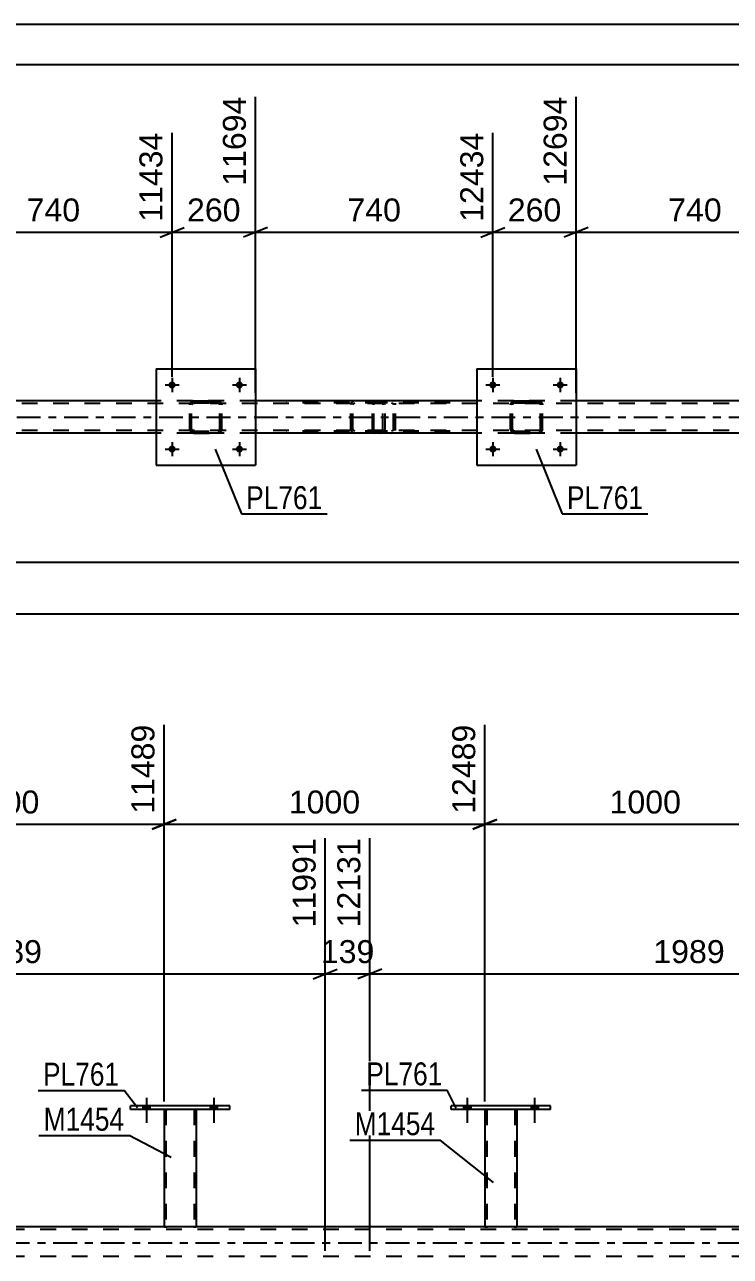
# Model space of a CAD drawing. Header units: millimetres. Extents: x 0 to 841, y 0 to 594.
# Drawn here: x 525.7 to 613.7, y 440.3 to 594 of the extents above; entities that cross this region are included whole.
import ezdxf

# ---------------------------------------------------------------- set-up
doc = ezdxf.new("R2010")
doc.units = ezdxf.units.MM
doc.linetypes.add('DXK_LINE_DOT2', pattern=[3.9198, 1.9599, -1.9599])
doc.linetypes.add('DXK_LINE_DOT3', pattern=[5.9187, 2.979, -0.9799, 0.9799, -0.9799])
doc.styles.add('Arial', font='ARIAL.TTF', dxfattribs={"height": 0.2})
doc.styles.add('Arial Narrow', font='ARIALN.TTF', dxfattribs={"height": 0.2})

# ---------------------------------------------------------------- blocks, each defined once
blk = doc.blocks.new('Unknown-317913800-1115')
at = {"color": 5, "linetype": 'Continuous'}
for p, q in [((841, 594), (0, 594)), ((836, 589), (5, 589))]:
    blk.add_line(p, q, dxfattribs=at)
blk = doc.blocks.new('Part-317913800-2885 - 2863')
at = {"color": 2, "linetype": 'Continuous'}
for p, q in [((543.12, 458.6), (543.12, 443.96)), ((547.12, 458.6), (547.12, 443.96)), ((543.15, 443.96), (543.12, 443.96)), ((543.26, 443.96), (543.15, 443.96)), ((543.41, 443.96), (543.26, 443.96)), ((546.82, 443.96), (543.41, 443.96)), ((546.98, 443.96), (546.82, 443.96)), ((547.08, 443.96), (546.98, 443.96)), ((547.12, 443.96), (547.08, 443.96))]:
    blk.add_line(p, q, dxfattribs=at)
at = {"color": 7, "linetype": 'DXK_LINE_DOT2'}
for p, q in [((543.12, 458.6), (543.12, 458.6)), ((543.12, 458.6), (543.12, 458.6)), ((543.12, 458.6), (543.12, 458.6)), ((543.15, 458.6), (543.12, 458.6)), ((543.12, 458.6), (543.15, 458.6)), ((543.26, 458.6), (543.15, 458.6)), ((543.15, 458.6), (543.26, 458.6)), ((543.41, 458.6), (543.26, 458.6)), ((543.26, 458.6), (543.41, 458.6)), ((543.36, 458.6), (543.36, 458.6)), ((543.36, 458.6), (543.36, 443.96)), ((543.37, 458.6), (543.36, 458.6)), ((543.36, 458.6), (543.37, 458.6)), ((543.43, 458.6), (543.37, 458.6)), ((543.37, 458.6), (543.43, 458.6)), ((546.82, 458.6), (543.41, 458.6)), ((546.82, 458.6), (543.41, 458.6)), ((546.73, 458.6), (543.43, 458.6)), ((543.43, 458.6), (543.5, 458.6)), ((546.81, 458.6), (543.5, 458.6)), ((546.81, 458.6), (546.73, 458.6)), ((546.86, 458.6), (546.81, 458.6)), ((546.81, 458.6), (546.86, 458.6)), ((546.82, 458.6), (546.98, 458.6)), ((546.98, 458.6), (546.82, 458.6)), ((546.88, 458.6), (546.86, 458.6)), ((546.86, 458.6), (546.88, 458.6)), ((546.88, 458.6), (546.88, 458.6)), ((546.88, 458.6), (546.88, 443.96)), ((546.98, 458.6), (547.08, 458.6)), ((547.08, 458.6), (546.98, 458.6)), ((547.08, 458.6), (547.12, 458.6)), ((547.12, 458.6), (547.08, 458.6)), ((547.12, 458.6), (547.12, 458.6)), ((547.12, 458.6), (547.12, 458.6)), ((547.12, 458.6), (547.12, 458.6)), ((543.12, 443.96), (543.15, 443.96)), ((543.15, 443.96), (543.26, 443.96)), ((543.26, 443.96), (543.41, 443.96)), ((543.37, 443.96), (543.36, 443.96)), ((543.36, 443.96), (543.37, 443.96)), ((543.43, 443.96), (543.37, 443.96)), ((543.37, 443.96), (543.41, 443.96)), ((546.82, 443.96), (543.41, 443.96)), ((543.41, 443.96), (543.43, 443.96)), ((546.73, 443.96), (543.43, 443.96)), ((543.43, 443.96), (543.5, 443.96)), ((546.81, 443.96), (543.5, 443.96)), ((546.81, 443.96), (546.73, 443.96)), ((546.86, 443.96), (546.81, 443.96)), ((546.81, 443.96), (546.86, 443.96)), ((546.82, 443.96), (546.98, 443.96)), ((546.88, 443.96), (546.86, 443.96)), ((546.86, 443.96), (546.88, 443.96)), ((546.98, 443.96), (547.08, 443.96)), ((547.08, 443.96), (547.12, 443.96))]:
    blk.add_line(p, q, dxfattribs=at)
blk = doc.blocks.new('Part-317913800-2890 - 2863')
at = {"color": 2, "linetype": 'Continuous'}
for p, q in [((538.92, 458.6), (538.92, 459.08)), ((551.32, 459.08), (538.92, 459.08)), ((551.32, 458.6), (538.92, 458.6)), ((551.32, 458.6), (551.32, 459.08))]:
    blk.add_line(p, q, dxfattribs=at)
blk = doc.blocks.new('Bolt-317913800-2982 - 2863')
at = {"linetype": 'Continuous'}
for points in [[(540.48, 458.6), (541.36, 458.6), (541.36, 459.08), (540.48, 459.08)], [(548.88, 458.6), (549.76, 458.6), (549.76, 459.08), (548.88, 459.08)]]:
    blk.add_hatch(color=1, dxfattribs=at).paths.add_polyline_path(points)
at = {"color": 1, "linetype": 'Continuous'}
for p, q in [((540.92, 460.08), (540.92, 456.96)), ((549.32, 460.08), (549.32, 456.96)), ((540.48, 459.08), (540.48, 458.6)), ((541.36, 459.08), (541.36, 458.6)), ((548.88, 459.08), (548.88, 458.6)), ((549.76, 459.08), (549.76, 458.6))]:
    blk.add_line(p, q, dxfattribs=at)
blk = doc.blocks.new('Bolt-317913800-2983 - 2863')
at = {"linetype": 'Continuous'}
for points in [[(540.48, 458.6), (541.36, 458.6), (541.36, 459.08), (540.48, 459.08)], [(548.88, 458.6), (549.76, 458.6), (549.76, 459.08), (548.88, 459.08)]]:
    blk.add_hatch(color=1, dxfattribs=at).paths.add_polyline_path(points)
at = {"color": 1, "linetype": 'Continuous'}
for p, q in [((540.92, 460.08), (540.92, 456.96)), ((549.32, 460.08), (549.32, 456.96)), ((540.48, 459.08), (540.48, 458.6)), ((541.36, 459.08), (541.36, 458.6)), ((548.88, 459.08), (548.88, 458.6)), ((549.76, 459.08), (549.76, 458.6))]:
    blk.add_line(p, q, dxfattribs=at)
blk = doc.blocks.new('Part-317913800-2928 - 2863')
at = {"color": 7, "linetype": 'DXK_LINE_DOT2'}
for p, q in [((760.92, 443.64), (83.56, 443.64)), ((760.92, 443.96), (103.12, 443.96)), ((547.12, 443.96), (543.12, 443.96)), ((587.12, 443.96), (583.12, 443.96)), ((760.92, 440.28), (83.56, 440.28))]:
    blk.add_line(p, q, dxfattribs=at)
at = {"color": 2, "linetype": 'Continuous'}
for p, q in [((543.12, 443.96), (507.12, 443.96)), ((583.12, 443.96), (547.12, 443.96)), ((623.12, 443.96), (587.12, 443.96))]:
    blk.add_line(p, q, dxfattribs=at)
at = {"color": 7, "linetype": 'DXK_LINE_DOT3'}
blk.add_line((73.56, 441.96), (760.92, 441.96), dxfattribs=at)
blk = doc.blocks.new('Bolt-317913800-2940 - 2863')
at = {"linetype": 'Continuous'}
for points in [[(580.48, 458.6), (581.36, 458.6), (581.36, 459.08), (580.48, 459.08)], [(588.88, 458.6), (589.76, 458.6), (589.76, 459.08), (588.88, 459.08)]]:
    blk.add_hatch(color=1, dxfattribs=at).paths.add_polyline_path(points)
at = {"color": 1, "linetype": 'Continuous'}
for p, q in [((580.92, 460.08), (580.92, 456.96)), ((589.32, 460.08), (589.32, 456.96)), ((580.48, 459.08), (580.48, 458.6)), ((581.36, 459.08), (581.36, 458.6)), ((588.88, 459.08), (588.88, 458.6)), ((589.76, 459.08), (589.76, 458.6))]:
    blk.add_line(p, q, dxfattribs=at)
blk = doc.blocks.new('Bolt-317913800-2941 - 2863')
at = {"linetype": 'Continuous'}
for points in [[(580.48, 458.6), (581.36, 458.6), (581.36, 459.08), (580.48, 459.08)], [(588.88, 458.6), (589.76, 458.6), (589.76, 459.08), (588.88, 459.08)]]:
    blk.add_hatch(color=1, dxfattribs=at).paths.add_polyline_path(points)
at = {"color": 1, "linetype": 'Continuous'}
for p, q in [((580.92, 460.08), (580.92, 456.96)), ((589.32, 460.08), (589.32, 456.96)), ((580.48, 459.08), (580.48, 458.6)), ((581.36, 459.08), (581.36, 458.6)), ((588.88, 459.08), (588.88, 458.6)), ((589.76, 459.08), (589.76, 458.6))]:
    blk.add_line(p, q, dxfattribs=at)
blk = doc.blocks.new('Part-317913800-3014 - 2863')
at = {"color": 2, "linetype": 'Continuous'}
for p, q in [((583.12, 458.6), (583.12, 443.96)), ((587.12, 458.6), (587.12, 443.96)), ((583.15, 443.96), (583.12, 443.96)), ((583.26, 443.96), (583.15, 443.96)), ((583.41, 443.96), (583.26, 443.96)), ((586.82, 443.96), (583.41, 443.96)), ((586.98, 443.96), (586.82, 443.96)), ((587.08, 443.96), (586.98, 443.96)), ((587.12, 443.96), (587.08, 443.96))]:
    blk.add_line(p, q, dxfattribs=at)
at = {"color": 7, "linetype": 'DXK_LINE_DOT2'}
for p, q in [((583.12, 458.6), (583.12, 458.6)), ((583.12, 458.6), (583.12, 458.6)), ((583.12, 458.6), (583.12, 458.6)), ((583.15, 458.6), (583.12, 458.6)), ((583.12, 458.6), (583.15, 458.6)), ((583.26, 458.6), (583.15, 458.6)), ((583.15, 458.6), (583.26, 458.6)), ((583.41, 458.6), (583.26, 458.6)), ((583.26, 458.6), (583.41, 458.6)), ((583.36, 458.6), (583.36, 458.6)), ((583.36, 458.6), (583.36, 443.96)), ((583.37, 458.6), (583.36, 458.6)), ((583.36, 458.6), (583.37, 458.6)), ((583.43, 458.6), (583.37, 458.6)), ((583.37, 458.6), (583.43, 458.6)), ((586.82, 458.6), (583.41, 458.6)), ((586.82, 458.6), (583.41, 458.6)), ((586.73, 458.6), (583.43, 458.6)), ((583.43, 458.6), (583.5, 458.6)), ((586.81, 458.6), (583.5, 458.6)), ((586.81, 458.6), (586.73, 458.6)), ((586.86, 458.6), (586.81, 458.6)), ((586.81, 458.6), (586.86, 458.6)), ((586.82, 458.6), (586.98, 458.6)), ((586.98, 458.6), (586.82, 458.6)), ((586.88, 458.6), (586.86, 458.6)), ((586.86, 458.6), (586.88, 458.6)), ((586.88, 458.6), (586.88, 458.6)), ((586.88, 458.6), (586.88, 443.96)), ((586.98, 458.6), (587.08, 458.6)), ((587.08, 458.6), (586.98, 458.6)), ((587.08, 458.6), (587.12, 458.6)), ((587.12, 458.6), (587.08, 458.6)), ((587.12, 458.6), (587.12, 458.6)), ((587.12, 458.6), (587.12, 458.6)), ((587.12, 458.6), (587.12, 458.6)), ((583.12, 443.96), (583.15, 443.96)), ((583.15, 443.96), (583.26, 443.96)), ((583.26, 443.96), (583.41, 443.96)), ((583.37, 443.96), (583.36, 443.96)), ((583.36, 443.96), (583.37, 443.96)), ((583.43, 443.96), (583.37, 443.96)), ((583.37, 443.96), (583.41, 443.96)), ((586.82, 443.96), (583.41, 443.96)), ((583.41, 443.96), (583.43, 443.96)), ((586.73, 443.96), (583.43, 443.96)), ((583.43, 443.96), (583.5, 443.96)), ((586.81, 443.96), (583.5, 443.96)), ((586.81, 443.96), (586.73, 443.96)), ((586.86, 443.96), (586.81, 443.96)), ((586.81, 443.96), (586.86, 443.96)), ((586.82, 443.96), (586.98, 443.96)), ((586.88, 443.96), (586.86, 443.96)), ((586.86, 443.96), (586.88, 443.96)), ((586.98, 443.96), (587.08, 443.96)), ((587.08, 443.96), (587.12, 443.96))]:
    blk.add_line(p, q, dxfattribs=at)
blk = doc.blocks.new('Part-317913800-3077 - 2863')
at = {"color": 2, "linetype": 'Continuous'}
for p, q in [((578.92, 458.6), (578.92, 459.08)), ((591.32, 459.08), (578.92, 459.08)), ((591.32, 458.6), (578.92, 458.6)), ((591.32, 458.6), (591.32, 459.08))]:
    blk.add_line(p, q, dxfattribs=at)
blk = doc.blocks.new('Part-317913800-1880 - 1696')
at = {"color": 7, "linetype": 'DXK_LINE_DOT2'}
for p, q in [((762.52, 546.71), (86.76, 546.71)), ((554.52, 547.03), (542.12, 547.03)), ((594.52, 547.03), (582.12, 547.03)), ((762.52, 543.35), (86.76, 543.35)), ((554.52, 543.03), (542.12, 543.03)), ((594.52, 543.03), (582.12, 543.03))]:
    blk.add_line(p, q, dxfattribs=at)
at = {"color": 2, "linetype": 'Continuous'}
for p, q in [((542.12, 547.03), (514.52, 547.03)), ((582.12, 547.03), (554.52, 547.03)), ((622.12, 547.03), (594.52, 547.03)), ((542.12, 543.03), (514.52, 543.03)), ((582.12, 543.03), (554.52, 543.03)), ((622.12, 543.03), (594.52, 543.03))]:
    blk.add_line(p, q, dxfattribs=at)
at = {"color": 7, "linetype": 'DXK_LINE_DOT3'}
blk.add_line((86.76, 545.03), (762.52, 545.03), dxfattribs=at)
blk = doc.blocks.new('Part-317913800-1893 - 1696')
at = {"color": 7, "linetype": 'DXK_LINE_DOT2'}
for p, q in [((569.15, 546.74), (569.13, 546.55)), ((569.13, 543.51), (569.13, 546.55)), ((569.21, 546.89), (569.15, 546.74)), ((569.3, 547), (569.21, 546.89)), ((569.26, 546.55), (569.27, 546.64)), ((569.26, 543.51), (569.26, 546.55)), ((569.27, 546.64), (569.3, 546.72)), ((569.4, 547.03), (569.3, 547)), ((569.3, 546.72), (569.35, 546.77)), ((569.35, 546.77), (569.4, 546.79)), ((578.81, 547.03), (569.4, 547.03)), ((578.81, 546.79), (569.4, 546.79)), ((570.68, 547.03), (570.68, 546.79)), ((571.68, 547), (571.49, 547.03)), ((571.49, 546.79), (571.59, 546.77)), ((571.59, 546.77), (571.67, 546.72)), ((571.67, 546.72), (571.72, 546.64)), ((571.72, 546.64), (571.74, 546.55)), ((571.74, 543.51), (571.74, 546.55)), ((571.96, 546.71), (571.96, 546.74)), ((571.99, 546.55), (571.96, 546.71)), ((571.99, 543.51), (571.99, 546.55)), ((569.13, 543.51), (569.15, 543.33)), ((569.15, 543.33), (569.21, 543.17)), ((569.21, 543.17), (569.3, 543.07)), ((569.27, 543.42), (569.26, 543.51)), ((569.3, 543.34), (569.27, 543.42)), ((569.35, 543.29), (569.3, 543.34)), ((569.3, 543.07), (569.4, 543.03)), ((569.4, 543.27), (569.35, 543.29)), ((578.81, 543.27), (569.4, 543.27)), ((578.81, 543.03), (569.4, 543.03)), ((570.68, 543.03), (570.68, 543.27)), ((571.59, 543.29), (571.49, 543.27)), ((571.49, 543.03), (571.68, 543.07)), ((571.67, 543.34), (571.59, 543.29)), ((571.72, 543.42), (571.67, 543.34)), ((571.72, 543.42), (571.73, 543.45)), ((571.73, 543.45), (571.74, 543.51)), ((571.96, 543.33), (571.98, 543.43)), ((571.98, 543.43), (571.99, 543.51))]:
    blk.add_line(p, q, dxfattribs=at)
blk = doc.blocks.new('Part-317913800-1758 - 1696')
at = {"color": 7, "linetype": 'DXK_LINE_DOT2'}
for p, q in [((570.17, 547.03), (558.39, 547.03)), ((570.17, 546.79), (558.39, 546.79)), ((566.45, 546.71), (566.42, 546.55)), ((566.42, 543.51), (566.42, 546.55)), ((566.46, 546.74), (566.45, 546.71)), ((566.67, 546.55), (566.69, 546.64)), ((566.67, 543.51), (566.67, 546.55)), ((566.69, 546.64), (566.75, 546.72)), ((566.93, 547.03), (566.73, 547)), ((566.75, 546.72), (566.83, 546.77)), ((566.83, 546.77), (566.93, 546.79)), ((570.36, 547), (570.17, 547.03)), ((570.17, 546.79), (570.26, 546.77)), ((570.26, 546.77), (570.35, 546.72)), ((570.35, 546.72), (570.4, 546.64)), ((570.4, 546.64), (570.42, 546.55)), ((570.42, 543.51), (570.42, 546.55)), ((570.64, 546.71), (570.64, 546.74)), ((570.68, 546.55), (570.64, 546.71)), ((570.68, 543.51), (570.68, 546.55)), ((570.17, 543.27), (558.39, 543.27)), ((570.17, 543.03), (558.39, 543.03)), ((566.42, 543.51), (566.44, 543.43)), ((566.44, 543.43), (566.46, 543.33)), ((566.69, 543.45), (566.67, 543.51)), ((566.69, 543.42), (566.69, 543.45)), ((566.75, 543.34), (566.69, 543.42)), ((566.73, 543.07), (566.93, 543.03)), ((566.83, 543.29), (566.75, 543.34)), ((566.93, 543.27), (566.83, 543.29)), ((570.26, 543.29), (570.17, 543.27)), ((570.17, 543.03), (570.36, 543.07)), ((570.35, 543.34), (570.26, 543.29)), ((570.4, 543.42), (570.35, 543.34)), ((570.4, 543.42), (570.41, 543.45)), ((570.41, 543.45), (570.42, 543.51)), ((570.64, 543.33), (570.66, 543.43)), ((570.66, 543.43), (570.68, 543.51))]:
    blk.add_line(p, q, dxfattribs=at)
for centre, start, end in [((566.91, 546.53), 110.7583, 155.68), ((566.91, 543.53), 204.32, 249.2417)]:
    blk.add_arc(centre, 0.496, start, end, dxfattribs=at)
blk = doc.blocks.new('Part-317913800-1820 - 1696')
at = {"color": 2, "linetype": 'Continuous'}
for p, q in [((542.12, 551.03), (542.12, 539.03)), ((542.12, 551.03), (554.52, 551.03)), ((554.52, 551.03), (554.52, 539.03)), ((542.12, 539.03), (554.52, 539.03))]:
    blk.add_line(p, q, dxfattribs=at)
blk = doc.blocks.new('Part-317913800-1851 - 1696')
at = {"color": 7, "linetype": 'DXK_LINE_DOT2'}
for p, q in [((586.32, 546.55), (586.35, 546.74)), ((586.35, 546.74), (586.32, 546.55)), ((586.32, 543.51), (586.32, 546.55)), ((586.56, 546.55), (586.57, 546.64)), ((586.57, 546.64), (586.56, 546.55)), ((586.56, 543.51), (586.56, 546.55)), ((586.57, 546.64), (586.63, 546.72)), ((586.63, 546.72), (586.57, 546.64)), ((586.61, 547), (586.8, 547.03)), ((586.8, 547.03), (586.61, 547)), ((586.63, 546.72), (586.7, 546.77)), ((586.7, 546.77), (586.63, 546.72)), ((586.7, 546.77), (586.8, 546.79)), ((586.8, 546.79), (586.7, 546.77)), ((586.8, 547.03), (589.84, 547.03)), ((586.8, 547.03), (586.8, 547.03)), ((586.8, 547.03), (589.84, 547.03)), ((586.8, 546.79), (589.84, 546.79)), ((586.8, 546.79), (586.8, 546.79)), ((589.84, 546.79), (586.8, 546.79)), ((589.84, 547.03), (589.84, 547.03)), ((589.84, 547.03), (590.02, 547)), ((590.02, 547), (589.84, 547.03)), ((589.84, 546.79), (589.84, 546.79)), ((589.84, 546.79), (589.93, 546.77)), ((589.93, 546.77), (589.84, 546.79)), ((589.93, 546.77), (590.01, 546.72)), ((590.01, 546.72), (589.93, 546.77)), ((590.01, 546.72), (590.06, 546.64)), ((590.06, 546.64), (590.01, 546.72)), ((590.06, 546.64), (590.08, 546.55)), ((590.08, 546.55), (590.06, 546.64)), ((590.08, 543.51), (590.08, 546.55)), ((590.28, 546.74), (590.32, 546.55)), ((590.32, 546.55), (590.28, 546.74)), ((590.32, 543.51), (590.32, 546.55)), ((586.35, 543.33), (586.32, 543.51)), ((586.32, 543.51), (586.35, 543.33)), ((586.57, 543.42), (586.56, 543.51)), ((586.56, 543.51), (586.57, 543.42)), ((586.63, 543.34), (586.57, 543.42)), ((586.57, 543.42), (586.63, 543.34)), ((586.8, 543.03), (586.61, 543.07)), ((586.61, 543.07), (586.8, 543.03)), ((586.7, 543.29), (586.63, 543.34)), ((586.63, 543.34), (586.7, 543.29)), ((586.8, 543.27), (586.7, 543.29)), ((586.7, 543.29), (586.8, 543.27)), ((586.8, 543.27), (589.84, 543.27)), ((586.8, 543.27), (586.8, 543.27)), ((586.8, 543.27), (589.84, 543.27)), ((586.8, 543.03), (589.84, 543.03)), ((586.8, 543.03), (586.8, 543.03)), ((586.8, 543.03), (589.84, 543.03)), ((589.93, 543.29), (589.84, 543.27)), ((589.84, 543.27), (589.93, 543.29)), ((589.84, 543.27), (589.84, 543.27)), ((590.02, 543.07), (589.84, 543.03)), ((589.84, 543.03), (590.02, 543.07)), ((589.84, 543.03), (589.84, 543.03)), ((590.01, 543.34), (589.93, 543.29)), ((589.93, 543.29), (590.01, 543.34)), ((590.06, 543.42), (590.01, 543.34)), ((590.01, 543.34), (590.06, 543.42)), ((590.08, 543.51), (590.06, 543.42)), ((590.06, 543.42), (590.08, 543.51)), ((590.32, 543.51), (590.28, 543.33)), ((590.28, 543.33), (590.32, 543.51))]:
    blk.add_line(p, q, dxfattribs=at)
at = {"color": 7, "linetype": 'DXK_LINE_DOT3'}
blk.add_line((588.32, 545.03), (588.32, 545.03), dxfattribs=at)
at = {"color": 7, "linetype": 'DXK_LINE_DOT2'}
for centre, start, end in [((586.8, 546.55), 112.5, 157.5), ((586.8, 546.55), 112.5, 157.5), ((589.84, 546.55), 22.5, 67.5), ((589.84, 546.55), 22.5, 67.5), ((586.8, 543.51), 202.5, 247.5), ((586.8, 543.51), 202.5, 247.5), ((589.84, 543.51), 292.5, 337.5), ((589.84, 543.51), 292.5, 337.5)]:
    blk.add_arc(centre, 0.48, start, end, dxfattribs=at)
blk = doc.blocks.new('Part-317913800-1856 - 1696')
at = {"color": 2, "linetype": 'Continuous'}
for p, q in [((582.12, 551.03), (582.12, 539.03)), ((582.12, 551.03), (594.52, 551.03)), ((594.52, 551.03), (594.52, 539.03)), ((582.12, 539.03), (594.52, 539.03))]:
    blk.add_line(p, q, dxfattribs=at)
blk = doc.blocks.new('Bolt-317913800-1899 - 1696')
at = {"linetype": 'Continuous'}
for points in [[(544.56, 549.03, -1), (543.68, 549.03, -1)], [(552.96, 549.03, -1), (552.08, 549.03, -1)]]:
    blk.add_hatch(color=1, dxfattribs=at).paths.add_polyline_path(points)
at = {"color": 1, "linetype": 'Continuous'}
for p, q in [((543.24, 549.03), (545, 549.03)), ((544.12, 549.91), (544.12, 548.15)), ((551.64, 549.03), (553.4, 549.03)), ((552.52, 549.91), (552.52, 548.15))]:
    blk.add_line(p, q, dxfattribs=at)
blk = doc.blocks.new('Bolt-317913800-1900 - 1696')
at = {"linetype": 'Continuous'}
for points in [[(544.56, 541.03, -1), (543.68, 541.03, -1)], [(552.96, 541.03, -1), (552.08, 541.03, -1)]]:
    blk.add_hatch(color=1, dxfattribs=at).paths.add_polyline_path(points)
at = {"color": 1, "linetype": 'Continuous'}
for p, q in [((544.12, 541.91), (544.12, 540.15)), ((552.52, 541.91), (552.52, 540.15)), ((543.24, 541.03), (545, 541.03)), ((551.64, 541.03), (553.4, 541.03))]:
    blk.add_line(p, q, dxfattribs=at)
blk = doc.blocks.new('Part-317913800-1911 - 1696')
at = {"color": 7, "linetype": 'DXK_LINE_DOT2'}
for p, q in [((546.32, 546.55), (546.35, 546.74)), ((546.35, 546.74), (546.32, 546.55)), ((546.32, 543.51), (546.32, 546.55)), ((546.56, 546.55), (546.57, 546.64)), ((546.57, 546.64), (546.56, 546.55)), ((546.56, 543.51), (546.56, 546.55)), ((546.57, 546.64), (546.63, 546.72)), ((546.63, 546.72), (546.57, 546.64)), ((546.61, 547), (546.8, 547.03)), ((546.8, 547.03), (546.61, 547)), ((546.63, 546.72), (546.7, 546.77)), ((546.7, 546.77), (546.63, 546.72)), ((546.7, 546.77), (546.8, 546.79)), ((546.8, 546.79), (546.7, 546.77)), ((546.8, 547.03), (549.84, 547.03)), ((546.8, 547.03), (546.8, 547.03)), ((546.8, 547.03), (549.84, 547.03)), ((546.8, 546.79), (549.84, 546.79)), ((546.8, 546.79), (546.8, 546.79)), ((549.84, 546.79), (546.8, 546.79)), ((549.84, 547.03), (549.84, 547.03)), ((549.84, 547.03), (550.02, 547)), ((550.02, 547), (549.84, 547.03)), ((549.84, 546.79), (549.84, 546.79)), ((549.84, 546.79), (549.93, 546.77)), ((549.93, 546.77), (549.84, 546.79)), ((549.93, 546.77), (550.01, 546.72)), ((550.01, 546.72), (549.93, 546.77)), ((550.01, 546.72), (550.06, 546.64)), ((550.06, 546.64), (550.01, 546.72)), ((550.06, 546.64), (550.08, 546.55)), ((550.08, 546.55), (550.06, 546.64)), ((550.08, 543.51), (550.08, 546.55)), ((550.28, 546.74), (550.32, 546.55)), ((550.32, 546.55), (550.28, 546.74)), ((550.32, 543.51), (550.32, 546.55)), ((546.35, 543.33), (546.32, 543.51)), ((546.32, 543.51), (546.35, 543.33)), ((546.57, 543.42), (546.56, 543.51)), ((546.56, 543.51), (546.57, 543.42)), ((546.63, 543.34), (546.57, 543.42)), ((546.57, 543.42), (546.63, 543.34)), ((546.8, 543.03), (546.61, 543.07)), ((546.61, 543.07), (546.8, 543.03)), ((546.7, 543.29), (546.63, 543.34)), ((546.63, 543.34), (546.7, 543.29)), ((546.8, 543.27), (546.7, 543.29)), ((546.7, 543.29), (546.8, 543.27)), ((546.8, 543.27), (549.84, 543.27)), ((546.8, 543.27), (546.8, 543.27)), ((546.8, 543.27), (549.84, 543.27)), ((546.8, 543.03), (549.84, 543.03)), ((546.8, 543.03), (546.8, 543.03)), ((546.8, 543.03), (549.84, 543.03)), ((549.93, 543.29), (549.84, 543.27)), ((549.84, 543.27), (549.93, 543.29)), ((549.84, 543.27), (549.84, 543.27)), ((550.02, 543.07), (549.84, 543.03)), ((549.84, 543.03), (550.02, 543.07)), ((549.84, 543.03), (549.84, 543.03)), ((550.01, 543.34), (549.93, 543.29)), ((549.93, 543.29), (550.01, 543.34)), ((550.06, 543.42), (550.01, 543.34)), ((550.01, 543.34), (550.06, 543.42)), ((550.08, 543.51), (550.06, 543.42)), ((550.06, 543.42), (550.08, 543.51)), ((550.32, 543.51), (550.28, 543.33)), ((550.28, 543.33), (550.32, 543.51))]:
    blk.add_line(p, q, dxfattribs=at)
at = {"color": 7, "linetype": 'DXK_LINE_DOT3'}
blk.add_line((548.32, 545.03), (548.32, 545.03), dxfattribs=at)
at = {"color": 7, "linetype": 'DXK_LINE_DOT2'}
for centre, start, end in [((546.8, 546.55), 112.5, 157.5), ((546.8, 546.55), 112.5, 157.5), ((549.84, 546.55), 22.5, 67.5), ((549.84, 546.55), 22.5, 67.5), ((546.8, 543.51), 202.5, 247.5), ((546.8, 543.51), 202.5, 247.5), ((549.84, 543.51), 292.5, 337.5), ((549.84, 543.51), 292.5, 337.5)]:
    blk.add_arc(centre, 0.48, start, end, dxfattribs=at)
blk = doc.blocks.new('Bolt-317913800-1955 - 1696')
at = {"linetype": 'Continuous'}
for points in [[(584.56, 549.03, -1), (583.68, 549.03, -1)], [(592.96, 549.03, -1), (592.08, 549.03, -1)]]:
    blk.add_hatch(color=1, dxfattribs=at).paths.add_polyline_path(points)
at = {"color": 1, "linetype": 'Continuous'}
for p, q in [((583.24, 549.03), (585, 549.03)), ((584.12, 549.91), (584.12, 548.15)), ((591.64, 549.03), (593.4, 549.03)), ((592.52, 549.91), (592.52, 548.15))]:
    blk.add_line(p, q, dxfattribs=at)
blk = doc.blocks.new('Bolt-317913800-1956 - 1696')
at = {"linetype": 'Continuous'}
for points in [[(584.56, 541.03, -1), (583.68, 541.03, -1)], [(592.96, 541.03, -1), (592.08, 541.03, -1)]]:
    blk.add_hatch(color=1, dxfattribs=at).paths.add_polyline_path(points)
at = {"color": 1, "linetype": 'Continuous'}
for p, q in [((584.12, 541.91), (584.12, 540.15)), ((592.52, 541.91), (592.52, 540.15)), ((583.24, 541.03), (585, 541.03)), ((591.64, 541.03), (593.4, 541.03))]:
    blk.add_line(p, q, dxfattribs=at)
blk = doc.blocks.new('StraightDimension-317913800-17831 - 2863')
at = {"color": 7, "linetype": 'Continuous'}
for p, q in [((583.12, 459.6), (583.12, 506.62)), ((623.12, 459.6), (623.12, 506.62)), ((584.62, 494.8), (581.62, 493.6)), ((583.12, 494.2), (623.12, 494.2)), ((621.62, 493.6), (624.62, 494.8))]:
    blk.add_line(p, q, dxfattribs=at)
at = {"color": 0, "linetype": 'Continuous'}
blk.add_wipeout([(622.52, 507.22), (618.32, 507.22), (618.32, 494.9), (622.52, 494.9)], dxfattribs=at)
at = {"color": 0}
blk.add_wipeout([(608.16, 494.95), (608.16, 499.15), (598.07, 499.15), (598.07, 494.95)], dxfattribs=at)
at = {"color": 3, "linetype": 'Continuous', "style": 'Arial'}
blk.add_text('13489', height=2.865, rotation=90.0002, dxfattribs=at).set_placement((621.92, 495.5))
at = {"color": 3, "style": 'Arial'}
blk.add_text('1000', height=2.865, dxfattribs=at).set_placement((598.67, 495.55))
blk = doc.blocks.new('StraightDimension-317913800-17832 - 2863')
at = {"color": 7, "linetype": 'Continuous'}
for p, q in [((543.12, 459.6), (543.12, 506.62)), ((583.12, 459.6), (583.12, 506.62)), ((544.62, 494.8), (541.62, 493.6)), ((543.12, 494.2), (583.12, 494.2)), ((581.62, 493.6), (584.62, 494.8))]:
    blk.add_line(p, q, dxfattribs=at)
at = {"color": 0, "linetype": 'Continuous'}
blk.add_wipeout([(582.52, 507.22), (578.32, 507.22), (578.32, 494.9), (582.52, 494.9)], dxfattribs=at)
at = {"color": 0}
blk.add_wipeout([(568.16, 494.95), (568.16, 499.15), (558.07, 499.15), (558.07, 494.95)], dxfattribs=at)
at = {"color": 3, "linetype": 'Continuous', "style": 'Arial'}
blk.add_text('12489', height=2.865, rotation=90.0002, dxfattribs=at).set_placement((581.92, 495.5))
at = {"color": 3, "style": 'Arial'}
blk.add_text('1000', height=2.865, dxfattribs=at).set_placement((558.67, 495.55))
blk = doc.blocks.new('StraightDimension-317913800-3663 - 2863')
at = {"color": 7, "linetype": 'Continuous'}
for p, q in [((563.22, 440.96), (563.22, 492.45)), ((568.79, 440.96), (568.79, 492.45)), ((561.72, 474.93), (564.72, 476.13)), ((563.22, 475.53), (568.79, 475.53)), ((570.29, 476.13), (567.29, 474.93))]:
    blk.add_line(p, q, dxfattribs=at)
at = {"color": 0}
blk.add_wipeout([(569.94, 476.28), (569.94, 480.48), (562.07, 480.48), (562.07, 476.28)], dxfattribs=at)
at = {"color": 3, "style": 'Arial'}
blk.add_text('139', height=2.865, dxfattribs=at).set_placement((562.67, 476.88))
at = {"color": 0, "linetype": 'Continuous'}
blk.add_wipeout([(568.19, 493.05), (563.99, 493.05), (563.99, 480.73), (568.19, 480.73)], dxfattribs=at)
at = {"color": 3, "linetype": 'Continuous', "style": 'Arial'}
blk.add_text('12131', height=2.865, rotation=90.0002, dxfattribs=at).set_placement((567.59, 481.33))
blk = doc.blocks.new('StraightDimension-317913800-3649 - 2863')
at = {"color": 7, "linetype": 'Continuous'}
for p, q in [((483.66, 440.96), (483.66, 492.45)), ((563.22, 440.96), (563.22, 492.45)), ((485.16, 476.13), (482.16, 474.93)), ((483.66, 475.53), (563.22, 475.53)), ((561.72, 474.93), (564.72, 476.13))]:
    blk.add_line(p, q, dxfattribs=at)
at = {"color": 0, "linetype": 'Continuous'}
blk.add_wipeout([(562.62, 493.05), (558.42, 493.05), (558.42, 480.73), (562.62, 480.73)], dxfattribs=at)
at = {"color": 0}
blk.add_wipeout([(528.49, 476.28), (528.49, 480.48), (518.39, 480.48), (518.39, 476.28)], dxfattribs=at)
at = {"color": 3, "linetype": 'Continuous', "style": 'Arial'}
blk.add_text('11991', height=2.865, rotation=90.0002, dxfattribs=at).set_placement((562.02, 481.33))
at = {"color": 3, "style": 'Arial'}
blk.add_text('1989', height=2.865, dxfattribs=at).set_placement((518.99, 476.88))
blk = doc.blocks.new('StraightDimension-317913800-3677 - 2863')
at = {"color": 7, "linetype": 'Continuous'}
for p, q in [((568.79, 440.96), (568.79, 492.45)), ((648.35, 440.96), (648.35, 492.45)), ((570.29, 476.13), (567.29, 474.93)), ((568.79, 475.53), (648.35, 475.53)), ((646.85, 474.93), (649.85, 476.13))]:
    blk.add_line(p, q, dxfattribs=at)
at = {"color": 0, "linetype": 'Continuous'}
blk.add_wipeout([(647.75, 493.05), (643.55, 493.05), (643.55, 480.73), (647.75, 480.73)], dxfattribs=at)
at = {"color": 0}
blk.add_wipeout([(613.62, 476.28), (613.62, 480.48), (603.53, 480.48), (603.53, 476.28)], dxfattribs=at)
at = {"color": 3, "linetype": 'Continuous', "style": 'Arial'}
blk.add_text('14120', height=2.865, rotation=90.0002, dxfattribs=at).set_placement((647.15, 481.33))
at = {"color": 3, "style": 'Arial'}
blk.add_text('1989', height=2.865, dxfattribs=at).set_placement((604.13, 476.88))
blk = doc.blocks.new('StraightDimension-317913800-17833 - 2863')
at = {"color": 7, "linetype": 'Continuous'}
for p, q in [((503.12, 459.6), (503.12, 506.62)), ((543.12, 459.6), (543.12, 506.62)), ((504.62, 494.8), (501.62, 493.6)), ((503.12, 494.2), (543.12, 494.2)), ((541.62, 493.6), (544.62, 494.8))]:
    blk.add_line(p, q, dxfattribs=at)
at = {"color": 0, "linetype": 'Continuous'}
blk.add_wipeout([(542.52, 507.22), (538.32, 507.22), (538.32, 494.9), (542.52, 494.9)], dxfattribs=at)
at = {"color": 0}
blk.add_wipeout([(528.16, 494.95), (528.16, 499.15), (518.07, 499.15), (518.07, 494.95)], dxfattribs=at)
at = {"color": 3, "linetype": 'Continuous', "style": 'Arial'}
blk.add_text('11489', height=2.865, rotation=90.0002, dxfattribs=at).set_placement((541.92, 495.5))
at = {"color": 3, "style": 'Arial'}
blk.add_text('1000', height=2.865, dxfattribs=at).set_placement((518.67, 495.55))
blk = doc.blocks.new('StraightDimension-317913800-15363 - 1696')
at = {"color": 7, "linetype": 'Continuous'}
for p, q in [((514.52, 548.03), (514.52, 585)), ((544.12, 550.03), (544.12, 580.5)), ((516.02, 568.69), (513.02, 567.49)), ((514.52, 568.09), (544.12, 568.09)), ((542.62, 567.49), (545.62, 568.69))]:
    blk.add_line(p, q, dxfattribs=at)
at = {"color": 0, "linetype": 'Continuous'}
blk.add_wipeout([(543.52, 581.1), (539.32, 581.1), (539.32, 568.79), (543.52, 568.79)], dxfattribs=at)
at = {"color": 0}
blk.add_wipeout([(533.25, 568.84), (533.25, 573.04), (525.38, 573.04), (525.38, 568.84)], dxfattribs=at)
at = {"color": 3, "linetype": 'Continuous', "style": 'Arial'}
blk.add_text('11434', height=2.865, rotation=90.0002, dxfattribs=at).set_placement((542.92, 569.39))
at = {"color": 3, "style": 'Arial'}
blk.add_text('740', height=2.865, dxfattribs=at).set_placement((525.98, 569.44))
blk = doc.blocks.new('StraightDimension-317913800-14455 - 1696')
at = {"color": 7, "linetype": 'Continuous'}
blk.add_line((86.76, 526.91), (796.37, 526.91), dxfattribs=at)
blk = doc.blocks.new('StraightDimension-317913800-15362 - 1696')
at = {"color": 7, "linetype": 'Continuous'}
for p, q in [((554.52, 548.03), (554.52, 585)), ((544.12, 550.03), (544.12, 580.5)), ((542.62, 567.49), (545.62, 568.69)), ((544.12, 568.09), (554.52, 568.09)), ((556.02, 568.69), (553.02, 567.49))]:
    blk.add_line(p, q, dxfattribs=at)
at = {"color": 0}
blk.add_wipeout([(553.25, 568.84), (553.25, 573.04), (545.38, 573.04), (545.38, 568.84)], dxfattribs=at)
at = {"color": 3, "style": 'Arial'}
blk.add_text('260', height=2.865, dxfattribs=at).set_placement((545.98, 569.44))
at = {"color": 0, "linetype": 'Continuous'}
blk.add_wipeout([(553.92, 585.6), (549.72, 585.6), (549.72, 573.29), (553.92, 573.29)], dxfattribs=at)
at = {"color": 3, "linetype": 'Continuous', "style": 'Arial'}
blk.add_text('11694', height=2.865, rotation=90.0002, dxfattribs=at).set_placement((553.32, 573.89))
blk = doc.blocks.new('StraightDimension-317913800-2034 - 1696')
at = {"color": 7, "linetype": 'Continuous'}
blk.add_line((86.12, 520.45), (797.01, 520.45), dxfattribs=at)
blk = doc.blocks.new('StraightDimension-317913800-15359 - 1696')
at = {"color": 7, "linetype": 'Continuous'}
for p, q in [((594.52, 548.03), (594.52, 585)), ((624.12, 550.03), (624.12, 580.5)), ((596.02, 568.69), (593.02, 567.49)), ((594.52, 568.09), (624.12, 568.09)), ((622.62, 567.49), (625.62, 568.69))]:
    blk.add_line(p, q, dxfattribs=at)
at = {"color": 0, "linetype": 'Continuous'}
blk.add_wipeout([(623.52, 581.1), (619.32, 581.1), (619.32, 568.79), (623.52, 568.79)], dxfattribs=at)
at = {"color": 0}
blk.add_wipeout([(613.25, 568.84), (613.25, 573.04), (605.38, 573.04), (605.38, 568.84)], dxfattribs=at)
at = {"color": 3, "linetype": 'Continuous', "style": 'Arial'}
blk.add_text('13434', height=2.865, rotation=90.0002, dxfattribs=at).set_placement((622.92, 569.39))
at = {"color": 3, "style": 'Arial'}
blk.add_text('740', height=2.865, dxfattribs=at).set_placement((605.98, 569.44))
blk = doc.blocks.new('StraightDimension-317913800-15360 - 1696')
at = {"color": 7, "linetype": 'Continuous'}
for p, q in [((594.52, 548.03), (594.52, 585)), ((584.12, 550.03), (584.12, 580.5)), ((582.62, 567.49), (585.62, 568.69)), ((584.12, 568.09), (594.52, 568.09)), ((596.02, 568.69), (593.02, 567.49))]:
    blk.add_line(p, q, dxfattribs=at)
at = {"color": 0}
blk.add_wipeout([(593.25, 568.84), (593.25, 573.04), (585.38, 573.04), (585.38, 568.84)], dxfattribs=at)
at = {"color": 3, "style": 'Arial'}
blk.add_text('260', height=2.865, dxfattribs=at).set_placement((585.98, 569.44))
at = {"color": 0, "linetype": 'Continuous'}
blk.add_wipeout([(593.92, 585.6), (589.72, 585.6), (589.72, 573.29), (593.92, 573.29)], dxfattribs=at)
at = {"color": 3, "linetype": 'Continuous', "style": 'Arial'}
blk.add_text('12694', height=2.865, rotation=90.0002, dxfattribs=at).set_placement((593.32, 573.89))
blk = doc.blocks.new('StraightDimension-317913800-15361 - 1696')
at = {"color": 7, "linetype": 'Continuous'}
for p, q in [((554.52, 548.03), (554.52, 585)), ((584.12, 550.03), (584.12, 580.5)), ((556.02, 568.69), (553.02, 567.49)), ((554.52, 568.09), (584.12, 568.09)), ((582.62, 567.49), (585.62, 568.69))]:
    blk.add_line(p, q, dxfattribs=at)
at = {"color": 0, "linetype": 'Continuous'}
blk.add_wipeout([(583.52, 581.1), (579.32, 581.1), (579.32, 568.79), (583.52, 568.79)], dxfattribs=at)
at = {"color": 0}
blk.add_wipeout([(573.25, 568.84), (573.25, 573.04), (565.38, 573.04), (565.38, 568.84)], dxfattribs=at)
at = {"color": 3, "linetype": 'Continuous', "style": 'Arial'}
blk.add_text('12434', height=2.865, rotation=90.0002, dxfattribs=at).set_placement((582.92, 569.39))
at = {"color": 3, "style": 'Arial'}
blk.add_text('740', height=2.865, dxfattribs=at).set_placement((565.98, 569.44))
blk = doc.blocks.new('Mark-317913800-2881 - 2863')
at = {"color": 0}
blk.add_wipeout([(538.17, 455.96), (538.17, 458.96), (528.11, 458.96), (528.11, 455.96)], dxfattribs=at)
blk.add_wipeout([(538.17, 455.96), (538.17, 458.96), (528.11, 458.96), (528.11, 455.96)], dxfattribs=at)
at = {"color": 30, "linetype": 'Continuous'}
for p in [(527.51, 455.36), (544, 452.6)]:
    blk.add_line(p, (538.77, 455.36), dxfattribs=at)
at = {"color": 3, "style": 'Arial Narrow'}
blk.add_text('M1454', height=2.863, dxfattribs=at).set_placement((528.11, 455.96))
blk = doc.blocks.new('Mark-317913800-2886 - 2863')
at = {"color": 0}
blk.add_wipeout([(537.54, 461.58), (537.54, 464.58), (528.03, 464.58), (528.03, 461.58)], dxfattribs=at)
blk.add_wipeout([(537.54, 461.58), (537.54, 464.58), (528.03, 464.58), (528.03, 461.58)], dxfattribs=at)
at = {"color": 30, "linetype": 'Continuous'}
for p in [(527.43, 460.98), (539.8, 458.81)]:
    blk.add_line(p, (538.14, 460.98), dxfattribs=at)
at = {"color": 3, "style": 'Arial Narrow'}
blk.add_text('PL761', height=2.863, dxfattribs=at).set_placement((528.03, 461.58))
blk = doc.blocks.new('Mark-317913800-3010 - 2863')
at = {"color": 0}
blk.add_wipeout([(576.94, 455.4), (576.94, 458.4), (566.89, 458.4), (566.89, 455.4)], dxfattribs=at)
blk.add_wipeout([(576.94, 455.4), (576.94, 458.4), (566.89, 458.4), (566.89, 455.4)], dxfattribs=at)
at = {"color": 30, "linetype": 'Continuous'}
for p in [(566.29, 454.8), (584.19, 449.51)]:
    blk.add_line(p, (577.54, 454.8), dxfattribs=at)
at = {"color": 3, "style": 'Arial Narrow'}
blk.add_text('M1454', height=2.863, dxfattribs=at).set_placement((566.89, 455.4))
blk = doc.blocks.new('Mark-317913800-3073 - 2863')
at = {"color": 0}
blk.add_wipeout([(577.84, 461.62), (577.84, 464.62), (568.34, 464.62), (568.34, 461.62)], dxfattribs=at)
blk.add_wipeout([(577.84, 461.62), (577.84, 464.62), (568.34, 464.62), (568.34, 461.62)], dxfattribs=at)
at = {"color": 30, "linetype": 'Continuous'}
for p in [(567.74, 461.02), (579.56, 458.77)]:
    blk.add_line(p, (578.44, 461.02), dxfattribs=at)
at = {"color": 3, "style": 'Arial Narrow'}
blk.add_text('PL761', height=2.863, dxfattribs=at).set_placement((568.34, 461.62))
blk = doc.blocks.new('Mark-317913800-1816 - 1696')
at = {"color": 0}
blk.add_wipeout([(562.86, 533.53), (562.86, 536.53), (553.36, 536.53), (553.36, 533.53)], dxfattribs=at)
blk.add_wipeout([(562.86, 533.53), (562.86, 536.53), (553.36, 536.53), (553.36, 533.53)], dxfattribs=at)
at = {"color": 30, "linetype": 'Continuous'}
for p, q in [((549.51, 541), (552.76, 532.93)), ((552.76, 532.93), (563.46, 532.93))]:
    blk.add_line(p, q, dxfattribs=at)
at = {"color": 3, "style": 'Arial Narrow'}
blk.add_text('PL761', height=2.863, dxfattribs=at).set_placement((553.36, 533.53))
blk = doc.blocks.new('Mark-317913800-1852 - 1696')
at = {"color": 0}
blk.add_wipeout([(602.86, 533.53), (602.86, 536.53), (593.36, 536.53), (593.36, 533.53)], dxfattribs=at)
blk.add_wipeout([(602.86, 533.53), (602.86, 536.53), (593.36, 536.53), (593.36, 533.53)], dxfattribs=at)
at = {"color": 30, "linetype": 'Continuous'}
for p, q in [((589.51, 541), (592.76, 532.93)), ((592.76, 532.93), (603.46, 532.93))]:
    blk.add_line(p, q, dxfattribs=at)
at = {"color": 3, "style": 'Arial Narrow'}
blk.add_text('PL761', height=2.863, dxfattribs=at).set_placement((593.36, 533.53))

msp = doc.modelspace()

# ---------------------------------------------------------------- block references
for name in ['Unknown-317913800-1115', 'Part-317913800-1820 - 1696', 'Part-317913800-1856 - 1696', 'Bolt-317913800-1899 - 1696', 'Bolt-317913800-1955 - 1696', 'Part-317913800-1880 - 1696', 'Part-317913800-1911 - 1696', 'Part-317913800-1758 - 1696', 'Part-317913800-1893 - 1696', 'Part-317913800-1851 - 1696', 'Bolt-317913800-1900 - 1696', 'Bolt-317913800-1956 - 1696', 'Bolt-317913800-2982 - 2863', 'Bolt-317913800-2983 - 2863', 'Bolt-317913800-2940 - 2863', 'Bolt-317913800-2941 - 2863', 'Part-317913800-2890 - 2863', 'Part-317913800-2885 - 2863', 'Part-317913800-3077 - 2863', 'Part-317913800-3014 - 2863', 'Part-317913800-2928 - 2863']:
    msp.add_blockref(name, (0, 0))

# ---------------------------------------------------------------- next in the draw order: block references
for name in ['StraightDimension-317913800-15363 - 1696', 'StraightDimension-317913800-17831 - 2863']:
    msp.add_blockref(name, (0, 0))

# ---------------------------------------------------------------- next in the draw order: block references
for name in ['StraightDimension-317913800-14455 - 1696', 'StraightDimension-317913800-17832 - 2863']:
    msp.add_blockref(name, (0, 0))

# ---------------------------------------------------------------- next in the draw order: block references
for name in ['StraightDimension-317913800-15362 - 1696', 'StraightDimension-317913800-15359 - 1696', 'StraightDimension-317913800-2034 - 1696', 'StraightDimension-317913800-3663 - 2863']:
    msp.add_blockref(name, (0, 0))

# ---------------------------------------------------------------- next in the draw order: block references
for name in ['StraightDimension-317913800-15360 - 1696', 'Mark-317913800-1816 - 1696', 'Mark-317913800-1852 - 1696', 'StraightDimension-317913800-3649 - 2863', 'StraightDimension-317913800-3677 - 2863']:
    msp.add_blockref(name, (0, 0))

# ---------------------------------------------------------------- next in the draw order: block references
for name in ['StraightDimension-317913800-15361 - 1696', 'StraightDimension-317913800-17833 - 2863', 'Mark-317913800-3010 - 2863']:
    msp.add_blockref(name, (0, 0))

# ---------------------------------------------------------------- next in the draw order: block references
for name in ['Mark-317913800-3073 - 2863', 'Mark-317913800-2881 - 2863']:
    msp.add_blockref(name, (0, 0))

# ---------------------------------------------------------------- next in the draw order: block references
msp.add_blockref('Mark-317913800-2886 - 2863', (0, 0))

doc.saveas('drawing.dxf')
